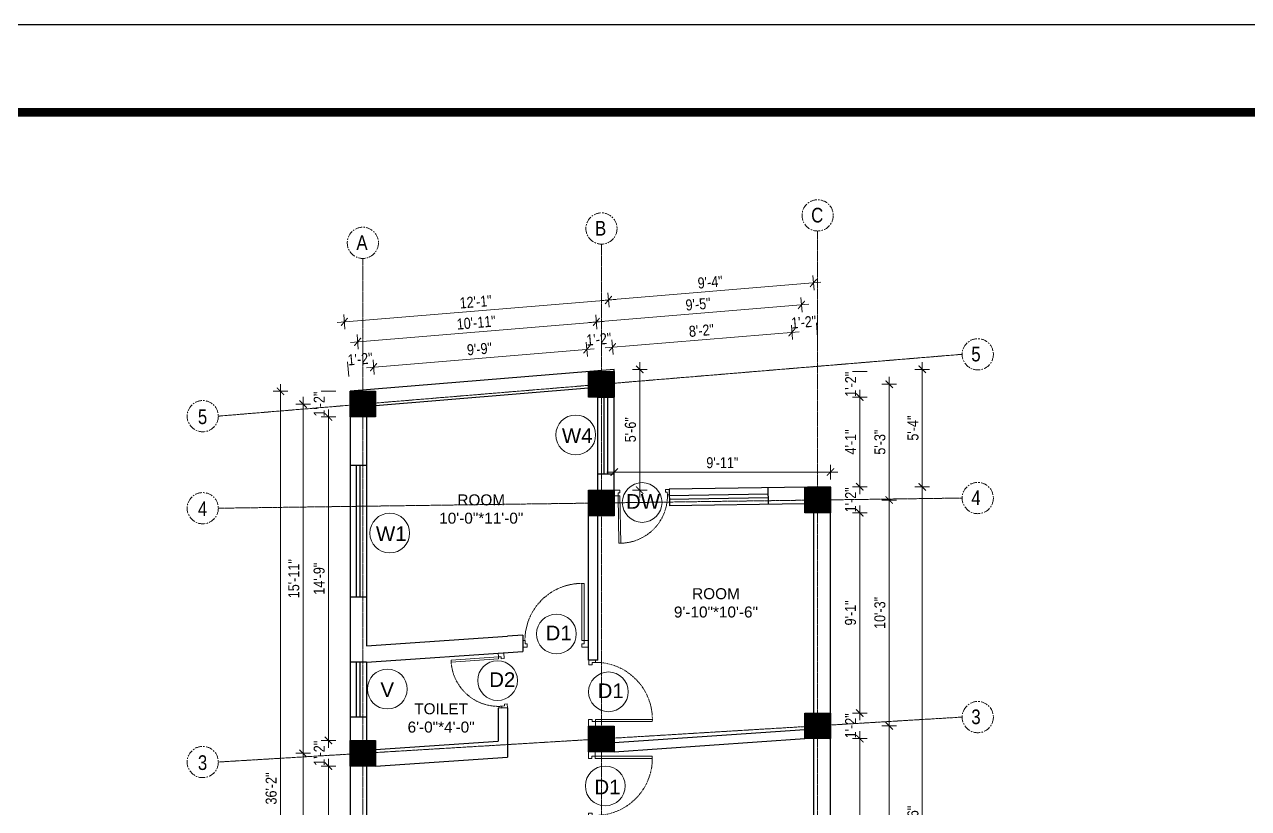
# Model space of a CAD drawing. Header units: inches. Extents: x -5058079 to -5054904, y -3262045 to -3259800.
# Drawn here: x -5057251 to -5056582, y -3260228 to -3259800 of the extents above; entities that cross this region are included whole.
import ezdxf

# ---------------------------------------------------------------- set-up
doc = ezdxf.new("R2010")
doc.units = ezdxf.units.IN
doc.header["$LTSCALE"] = 2
doc.header["$MEASUREMENT"] = 0
doc.header["$PDMODE"] = 34
doc.linetypes.add('CENTER', pattern=[2, 1.25, -0.25, 0.25, -0.25])
doc.linetypes.add('HIDDEN', pattern=[0.375, 0.25, -0.125])
doc.layers.get('0').update_dxf_attribs({"linetype": 'CONTINUOUS'})
doc.layers.get('DEFPOINTS').update_dxf_attribs({"color": 141, "linetype": 'CONTINUOUS'})
doc.layers.add('A-Hatch', color=7, linetype='CONTINUOUS')
for name, color, linetype, lineweight in [('Annotate-Lite.w', 177, 'CONTINUOUS', 9), ('Annotations-Bold.w', 177, 'CONTINUOUS', 13), ('DIM 1-100', 4, 'CONTINUOUS', 13), ('Door-Window.w', 4, 'CONTINUOUS', 15), ('TEXT', 181, 'CONTINUOUS', 25)]:
    doc.layers.add(name, color=color, linetype=linetype, lineweight=lineweight)
doc.styles.add('ARAIL', font='ARIALN.TTF')
doc.styles.add('arial.', font='arial.ttf')
doc.styles.add('gaurav', font='arial.ttf')
doc.styles.get("Standard").update_dxf_attribs({"font": 'ARIALN.TTF'})
doc.dimstyles.new('1 by 96', dxfattribs={"dimtxt": 6, "dimasz": 4, "dimexe": 4, "dimexo": 4, "dimgap": 2, "dimtad": 1, "dimdec": 0, "dimzin": 0, "dimdsep": 46, "dimlunit": 4, "dimtxsty": 'Standard', "dimblk": 'ARCHTICK', "dimcen": 0, "dimdle": 4, "dimadec": 0, "dimazin": 0, "dimtfac": 1, "dimtdec": 0, "dimtix": 1, "dimtofl": 0, "dimtmove": 1, "dimatfit": 3, "dimldrblk": 'ARCHTICK', "dimfxl": 4, "dimfxlon": 1, "dimtolj": 1, "dimtzin": 0, "dimlwd": -1, "dimlwe": -1, "dimarcsym": 0})

# ---------------------------------------------------------------- blocks, each defined once
blk = doc.blocks.new('3-0')
at = {"ltscale": 3}
for p, q in [((11063.05, 10097.68), (11065.97, 10099.9)), ((11065.25, 10097.81), (11066.71, 10098.92)), ((11065.97, 10099.9), (11066.71, 10098.92)), ((11063.05, 10097.68), (11064.53, 10095.73)), ((11065.99, 10096.84), (11064.53, 10095.73)), ((11065.99, 10096.84), (11065.25, 10097.81)), ((11085.5, 10074.13), (11110.32, 10092.96)), ((11111.05, 10091.97), (11110.32, 10092.96)), ((11086.24, 10073.15), (11111.05, 10091.97)), ((11084.04, 10073.02), (11082.57, 10071.91)), ((11084.04, 10073.02), (11084.78, 10072.04)), ((11084.78, 10072.04), (11086.24, 10073.15)), ((11086.24, 10073.15), (11085.5, 10074.13)), ((11087.72, 10071.2), (11086.24, 10073.15)), ((11082.57, 10071.91), (11084.79, 10068.98)), ((11084.79, 10068.98), (11087.72, 10071.2))]:
    blk.add_line(p, q, dxfattribs=at)
at = {"layer": 'Door-Window.w', "color": 9, "linetype": 'HIDDEN', "lineweight": 18}
blk.add_arc((11085.5, 10074.13), 31.16, 37.1906, 127.14649, dxfattribs=at)
blk = doc.blocks.new('_ArchTick')
at = {"color": 0, "linetype": 'ByBlock', "const_width": 0.15}
blk.add_lwpolyline([(-0.5, -0.5), (0.5, 0.5)], dxfattribs=at)
blk = doc.blocks.new('*D2299')
at = {"layer": 'DEFPOINTS', "color": 0, "ltscale": 0.5, "transparency": 16777216}
for p in [(-5057076.16, -3259962.34), (-5056928.58, -3259988.24), (-5057073.01, -3260000.25)]:
    blk.add_point(p, dxfattribs=at)
at = {"layer": 'DIM 1-100', "color": 0, "ltscale": 0.5, "transparency": 16777216}
for p, q in [((-5056927.75, -3259950), (-5057080.14, -3259962.67)), ((-5056931.4, -3259954.32), (-5056932.07, -3259946.35)), ((-5057075.83, -3259966.32), (-5057076.49, -3259958.35))]:
    blk.add_line(p, q, dxfattribs=at)
at = {"layer": 'DIM 1-100', "color": 0, "ltscale": 0.5, "transparency": 16777216, "xscale": 4, "yscale": 4, "zscale": 4}
for p, rotation in [((-5056931.73, -3259950.33), 4.751526985374808), ((-5057076.16, -3259962.34), 184.7515269853748)]:
    blk.add_blockref('_ArchTick', p, dxfattribs=dict(at, rotation=rotation))
at = {"layer": 'DIM 1-100', "color": 0, "ltscale": 0.5, "transparency": 16777216, "insert": (-5057004.36, -3259951.34), "char_height": 6, "attachment_point": 5, "rotation": 4.75153}
blk.add_mtext('\\A1;12\'-1"', dxfattribs=at)
blk = doc.blocks.new('*D2300')
at = {"layer": 'DEFPOINTS', "color": 0, "ltscale": 0.5, "transparency": 16777216}
for p in [(-5056929.59, -3259976.16), (-5056942.58, -3259989.41), (-5056928.58, -3259988.24)]:
    blk.add_point(p, dxfattribs=at)
at = {"layer": 'DIM 1-100', "color": 0, "ltscale": 0.5, "transparency": 16777216}
for p, q in [((-5056929.26, -3259980.15), (-5056929.92, -3259972.18)), ((-5056943.26, -3259981.31), (-5056943.92, -3259973.34))]:
    blk.add_line(p, q, dxfattribs=at)
at = {"layer": 'DIM 1-100', "color": 0, "ltscale": 0.5, "transparency": 16777216, "insert": (-5056937, -3259971.75), "char_height": 6, "attachment_point": 5, "rotation": 4.75153}
blk.add_mtext('\\A1;1\'-2"', dxfattribs=at)
blk = doc.blocks.new('*D2301')
at = {"layer": 'DEFPOINTS', "color": 0, "ltscale": 0.5, "transparency": 16777216}
for p in [(-5057060.11, -3259987.01), (-5056942.58, -3259989.41), (-5057059.01, -3260000.25)]:
    blk.add_point(p, dxfattribs=at)
at = {"layer": 'DIM 1-100', "color": 0, "ltscale": 0.5, "transparency": 16777216}
for p, q in [((-5056939.6, -3259976.99), (-5057064.09, -3259987.34)), ((-5056943.26, -3259981.31), (-5056943.92, -3259973.34)), ((-5057059.78, -3259991), (-5057060.44, -3259983.02))]:
    blk.add_line(p, q, dxfattribs=at)
at = {"layer": 'DIM 1-100', "color": 0, "ltscale": 0.5, "transparency": 16777216, "xscale": 4, "yscale": 4, "zscale": 4}
for p, rotation in [((-5056943.59, -3259977.33), 4.751526985444592), ((-5057060.11, -3259987.01), 184.7515269854446)]:
    blk.add_blockref('_ArchTick', p, dxfattribs=dict(at, rotation=rotation))
at = {"layer": 'DIM 1-100', "color": 0, "ltscale": 0.5, "transparency": 16777216, "insert": (-5057002.27, -3259977.12), "char_height": 6, "attachment_point": 5, "rotation": 4.75153}
blk.add_mtext('\\A1;9\'-9"', dxfattribs=at)
blk = doc.blocks.new('*D2302')
at = {"layer": 'DEFPOINTS', "color": 0, "ltscale": 0.5, "transparency": 16777216}
for p in [(-5057074.01, -3259988.17), (-5057073.01, -3260000.25), (-5057059.01, -3260000.25)]:
    blk.add_point(p, dxfattribs=at)
at = {"layer": 'DIM 1-100', "color": 0, "ltscale": 0.5, "transparency": 16777216}
for p, q in [((-5057073.68, -3259992.15), (-5057074.34, -3259984.18)), ((-5057059.78, -3259991), (-5057060.44, -3259983.02))]:
    blk.add_line(p, q, dxfattribs=at)
at = {"layer": 'DIM 1-100', "color": 0, "ltscale": 0.5, "transparency": 16777216, "insert": (-5057067.47, -3259982.59), "char_height": 6, "attachment_point": 5, "rotation": 4.75153}
blk.add_mtext('\\A1;1\'-2"', dxfattribs=at)
blk = doc.blocks.new('*D2303')
at = {"layer": 'DEFPOINTS', "color": 0, "ltscale": 0.5, "transparency": 16777216}
for p in [(-5056938.41, -3259962.36), (-5056935.58, -3259996.41), (-5057066.01, -3260007.25)]:
    blk.add_point(p, dxfattribs=at)
at = {"layer": 'DIM 1-100', "color": 0, "ltscale": 0.5, "transparency": 16777216}
for p, q in [((-5056938.08, -3259966.35), (-5056938.74, -3259958.37)), ((-5057072.82, -3259973.53), (-5056934.43, -3259962.03)), ((-5057068.51, -3259977.19), (-5057069.17, -3259969.21))]:
    blk.add_line(p, q, dxfattribs=at)
at = {"layer": 'DIM 1-100', "color": 0, "ltscale": 0.5, "transparency": 16777216, "xscale": 4, "yscale": 4, "zscale": 4}
for p, rotation in [((-5056938.41, -3259962.36), 4.751526985461142), ((-5057068.84, -3259973.2), 184.7515269854611)]:
    blk.add_blockref('_ArchTick', p, dxfattribs=dict(at, rotation=rotation))
at = {"layer": 'DIM 1-100', "color": 0, "ltscale": 0.5, "transparency": 16777216, "insert": (-5057004.04, -3259962.73), "char_height": 6, "attachment_point": 5, "rotation": 4.75153}
blk.add_mtext('\\A1;10\'-11"', dxfattribs=at)
blk = doc.blocks.new('*D2304')
at = {"layer": 'DEFPOINTS', "color": 0, "ltscale": 0.5, "transparency": 16777216}
for p in [(-5057073.01, -3260000.25), (-5057084.84, -3260014.25), (-5057073.01, -3260014.25)]:
    blk.add_point(p, dxfattribs=at)
at = {"layer": 'DIM 1-100', "color": 0, "ltscale": 0.5, "transparency": 16777216}
for p, q in [((-5057080.84, -3260000.25), (-5057088.84, -3260000.25)), ((-5057080.84, -3260014.25), (-5057088.84, -3260014.25))]:
    blk.add_line(p, q, dxfattribs=at)
at = {"layer": 'DIM 1-100', "color": 0, "ltscale": 0.5, "transparency": 16777216, "insert": (-5057089.85, -3260007.25), "char_height": 6, "attachment_point": 5, "rotation": 90}
blk.add_mtext('\\A1;1\'-2"', dxfattribs=at)
blk = doc.blocks.new('*D2305')
at = {"layer": 'DEFPOINTS', "color": 0, "ltscale": 0.5, "transparency": 16777216}
for p in [(-5057073.01, -3260014.25), (-5057084.84, -3260191.04), (-5057073.01, -3260191.04)]:
    blk.add_point(p, dxfattribs=at)
at = {"layer": 'DIM 1-100', "color": 0, "ltscale": 0.5, "transparency": 16777216}
for p, q in [((-5057084.84, -3260010.25), (-5057084.84, -3260195.04)), ((-5057080.84, -3260014.25), (-5057088.84, -3260014.25)), ((-5057080.84, -3260191.04), (-5057088.84, -3260191.04))]:
    blk.add_line(p, q, dxfattribs=at)
at = {"layer": 'DIM 1-100', "color": 0, "ltscale": 0.5, "transparency": 16777216, "xscale": 4, "yscale": 4, "zscale": 4}
for p, rotation in [((-5057084.84, -3260014.25), 90), ((-5057084.84, -3260191.04), 270)]:
    blk.add_blockref('_ArchTick', p, dxfattribs=dict(at, rotation=rotation))
at = {"layer": 'DIM 1-100', "color": 0, "ltscale": 0.5, "transparency": 16777216, "insert": (-5057089.9, -3260102.64), "char_height": 6, "attachment_point": 5, "rotation": 90}
blk.add_mtext('\\A1;14\'-9"', dxfattribs=at)
blk = doc.blocks.new('*D2306')
at = {"layer": 'DEFPOINTS', "color": 0, "ltscale": 0.5, "transparency": 16777216}
for p in [(-5057073.01, -3260191.04), (-5057084.84, -3260205.04), (-5057073.01, -3260205.04)]:
    blk.add_point(p, dxfattribs=at)
at = {"layer": 'DIM 1-100', "color": 0, "ltscale": 0.5, "transparency": 16777216}
for p, q in [((-5057080.84, -3260191.04), (-5057088.84, -3260191.04)), ((-5057080.84, -3260205.04), (-5057088.84, -3260205.04))]:
    blk.add_line(p, q, dxfattribs=at)
at = {"layer": 'DIM 1-100', "color": 0, "ltscale": 0.5, "transparency": 16777216, "insert": (-5057089.85, -3260198.04), "char_height": 6, "attachment_point": 5, "rotation": 90}
blk.add_mtext('\\A1;1\'-2"', dxfattribs=at)
blk = doc.blocks.new('*D2307')
at = {"layer": 'DEFPOINTS', "color": 0, "ltscale": 0.5, "transparency": 16777216}
for p in [(-5057073.01, -3260205.04), (-5057084.84, -3260326.29), (-5057073.01, -3260326.29)]:
    blk.add_point(p, dxfattribs=at)
at = {"layer": 'DIM 1-100', "color": 0, "ltscale": 0.5, "transparency": 16777216}
for p, q in [((-5057080.84, -3260205.04), (-5057088.84, -3260205.04)), ((-5057084.84, -3260201.04), (-5057084.84, -3260330.29)), ((-5057080.84, -3260326.29), (-5057088.84, -3260326.29))]:
    blk.add_line(p, q, dxfattribs=at)
at = {"layer": 'DIM 1-100', "color": 0, "ltscale": 0.5, "transparency": 16777216, "xscale": 4, "yscale": 4, "zscale": 4}
for p, rotation in [((-5057084.84, -3260205.04), 90), ((-5057084.84, -3260326.29), 270)]:
    blk.add_blockref('_ArchTick', p, dxfattribs=dict(at, rotation=rotation))
at = {"layer": 'DIM 1-100', "color": 0, "ltscale": 0.5, "transparency": 16777216, "insert": (-5057089.9, -3260265.66), "char_height": 6, "attachment_point": 5, "rotation": 90}
blk.add_mtext('\\A1;10\'-1"', dxfattribs=at)
blk = doc.blocks.new('*D2292')
at = {"layer": 'DEFPOINTS', "color": 0, "ltscale": 0.5, "transparency": 16777216}
for p in [(-5057098.71, -3260198.04), (-5057066.01, -3260198.04), (-5057066.01, -3260333.29)]:
    blk.add_point(p, dxfattribs=at)
at = {"layer": 'DIM 1-100', "color": 0, "ltscale": 0.5, "transparency": 16777216}
for p, q in [((-5057094.71, -3260198.04), (-5057102.71, -3260198.04)), ((-5057098.71, -3260337.29), (-5057098.71, -3260194.04)), ((-5057094.71, -3260333.29), (-5057102.71, -3260333.29))]:
    blk.add_line(p, q, dxfattribs=at)
at = {"layer": 'DIM 1-100', "color": 0, "ltscale": 0.5, "transparency": 16777216, "xscale": 4, "yscale": 4, "zscale": 4}
for p, rotation in [((-5057098.71, -3260198.04), 90), ((-5057098.71, -3260333.29), 270)]:
    blk.add_blockref('_ArchTick', p, dxfattribs=dict(at, rotation=rotation))
at = {"layer": 'DIM 1-100', "color": 0, "ltscale": 0.5, "transparency": 16777216, "insert": (-5057103.77, -3260265.66), "char_height": 6, "attachment_point": 5, "rotation": 90}
blk.add_mtext('\\A1;11\'-3"', dxfattribs=at)
blk = doc.blocks.new('*D2293')
at = {"layer": 'DEFPOINTS', "color": 0, "ltscale": 0.5, "transparency": 16777216}
for p in [(-5057098.71, -3260007.25), (-5057066.01, -3260007.25), (-5057066.01, -3260198.04)]:
    blk.add_point(p, dxfattribs=at)
at = {"layer": 'DIM 1-100', "color": 0, "ltscale": 0.5, "transparency": 16777216}
for p, q in [((-5057098.71, -3260202.04), (-5057098.71, -3260003.25)), ((-5057094.71, -3260007.25), (-5057102.71, -3260007.25)), ((-5057094.71, -3260198.04), (-5057102.71, -3260198.04))]:
    blk.add_line(p, q, dxfattribs=at)
at = {"layer": 'DIM 1-100', "color": 0, "ltscale": 0.5, "transparency": 16777216, "xscale": 4, "yscale": 4, "zscale": 4}
for p, rotation in [((-5057098.71, -3260007.25), 90), ((-5057098.71, -3260198.04), 270)]:
    blk.add_blockref('_ArchTick', p, dxfattribs=dict(at, rotation=rotation))
at = {"layer": 'DIM 1-100', "color": 0, "ltscale": 0.5, "transparency": 16777216, "insert": (-5057103.77, -3260102.64), "char_height": 6, "attachment_point": 5, "rotation": 90}
blk.add_mtext('\\A1;15\'-11"', dxfattribs=at)
blk = doc.blocks.new('*D2294')
at = {"layer": 'DEFPOINTS', "color": 0, "ltscale": 0.5, "transparency": 16777216}
for p in [(-5057073.01, -3260000.25), (-5057111.05, -3260434.3), (-5057073.01, -3260434.3)]:
    blk.add_point(p, dxfattribs=at)
at = {"layer": 'DIM 1-100', "color": 0, "ltscale": 0.5, "transparency": 16777216}
for p, q in [((-5057111.05, -3259996.25), (-5057111.05, -3260438.3)), ((-5057107.05, -3260000.25), (-5057115.05, -3260000.25)), ((-5057107.05, -3260434.3), (-5057115.05, -3260434.3))]:
    blk.add_line(p, q, dxfattribs=at)
at = {"layer": 'DIM 1-100', "color": 0, "ltscale": 0.5, "transparency": 16777216, "xscale": 4, "yscale": 4, "zscale": 4}
for p, rotation in [((-5057111.05, -3260000.25), 90), ((-5057111.05, -3260434.3), 270)]:
    blk.add_blockref('_ArchTick', p, dxfattribs=dict(at, rotation=rotation))
at = {"layer": 'DIM 1-100', "color": 0, "ltscale": 0.5, "transparency": 16777216, "insert": (-5057116.11, -3260217.27), "char_height": 6, "attachment_point": 5, "rotation": 90}
blk.add_mtext('\\A1;36\'-2"', dxfattribs=at)
blk = doc.blocks.new('*D2289')
at = {"layer": 'DEFPOINTS', "color": 0, "ltscale": 0.5, "transparency": 16777216}
for p in [(-5056810.44, -3260190.02), (-5056794.38, -3260190.02), (-5056810.42, -3260311.27)]:
    blk.add_point(p, dxfattribs=at)
at = {"layer": 'DIM 1-100', "color": 0, "ltscale": 0.5, "transparency": 16777216}
for p, q in [((-5056794.38, -3260315.27), (-5056794.38, -3260186.02)), ((-5056798.38, -3260190.02), (-5056790.38, -3260190.02)), ((-5056798.38, -3260311.27), (-5056790.38, -3260311.27))]:
    blk.add_line(p, q, dxfattribs=at)
at = {"layer": 'DIM 1-100', "color": 0, "ltscale": 0.5, "transparency": 16777216, "xscale": 4, "yscale": 4, "zscale": 4}
for p, rotation in [((-5056794.38, -3260190.02), 90), ((-5056794.38, -3260311.27), 270)]:
    blk.add_blockref('_ArchTick', p, dxfattribs=dict(at, rotation=rotation))
at = {"layer": 'DIM 1-100', "color": 0, "ltscale": 0.5, "transparency": 16777216, "insert": (-5056799.44, -3260250.65), "char_height": 6, "attachment_point": 5, "rotation": 90}
blk.add_mtext('\\A1;10\'-1"', dxfattribs=at)
blk = doc.blocks.new('*D2222')
at = {"layer": 'DEFPOINTS', "color": 0, "ltscale": 0.5, "transparency": 16777216}
for p in [(-5056810.42, -3260176.02), (-5056794.38, -3260176.02), (-5056810.44, -3260190.02)]:
    blk.add_point(p, dxfattribs=at)
at = {"layer": 'DIM 1-100', "color": 0, "ltscale": 0.5, "transparency": 16777216}
for p, q in [((-5056798.38, -3260176.02), (-5056790.38, -3260176.02)), ((-5056798.38, -3260190.02), (-5056790.38, -3260190.02))]:
    blk.add_line(p, q, dxfattribs=at)
at = {"layer": 'DIM 1-100', "color": 0, "ltscale": 0.5, "transparency": 16777216, "insert": (-5056799.39, -3260183.02), "char_height": 6, "attachment_point": 5, "rotation": 90}
blk.add_mtext('\\A1;1\'-2"', dxfattribs=at)
blk = doc.blocks.new('*D2223')
at = {"layer": 'DEFPOINTS', "color": 0, "ltscale": 0.5, "transparency": 16777216}
for p in [(-5056810.42, -3260066.65), (-5056794.38, -3260066.65), (-5056810.42, -3260176.02)]:
    blk.add_point(p, dxfattribs=at)
at = {"layer": 'DIM 1-100', "color": 0, "ltscale": 0.5, "transparency": 16777216}
for p, q in [((-5056798.38, -3260066.65), (-5056790.38, -3260066.65)), ((-5056794.38, -3260180.02), (-5056794.38, -3260062.65)), ((-5056798.38, -3260176.02), (-5056790.38, -3260176.02))]:
    blk.add_line(p, q, dxfattribs=at)
at = {"layer": 'DIM 1-100', "color": 0, "ltscale": 0.5, "transparency": 16777216, "xscale": 4, "yscale": 4, "zscale": 4}
for p, rotation in [((-5056794.38, -3260066.65), 90), ((-5056794.38, -3260176.02), 270)]:
    blk.add_blockref('_ArchTick', p, dxfattribs=dict(at, rotation=rotation))
at = {"layer": 'DIM 1-100', "color": 0, "ltscale": 0.5, "transparency": 16777216, "insert": (-5056799.44, -3260121.34), "char_height": 6, "attachment_point": 5, "rotation": 90}
blk.add_mtext('\\A1;9\'-1"', dxfattribs=at)
blk = doc.blocks.new('*D2224')
at = {"layer": 'DEFPOINTS', "color": 0, "ltscale": 0.5, "transparency": 16777216}
for p in [(-5056810.64, -3260052.44), (-5056794.38, -3260052.44), (-5056810.42, -3260066.65)]:
    blk.add_point(p, dxfattribs=at)
at = {"layer": 'DIM 1-100', "color": 0, "ltscale": 0.5, "transparency": 16777216}
for p, q in [((-5056798.38, -3260052.44), (-5056790.38, -3260052.44)), ((-5056798.38, -3260066.65), (-5056790.38, -3260066.65))]:
    blk.add_line(p, q, dxfattribs=at)
at = {"layer": 'DIM 1-100', "color": 0, "ltscale": 0.5, "transparency": 16777216, "insert": (-5056799.39, -3260059.55), "char_height": 6, "attachment_point": 5, "rotation": 90}
blk.add_mtext('\\A1;1\'-2"', dxfattribs=at)
blk = doc.blocks.new('*D2225')
at = {"layer": 'DEFPOINTS', "color": 0, "ltscale": 0.5, "transparency": 16777216}
for p in [(-5056928.58, -3260003.41), (-5056794.38, -3260003.41), (-5056810.64, -3260052.44)]:
    blk.add_point(p, dxfattribs=at)
at = {"layer": 'DIM 1-100', "color": 0, "ltscale": 0.5, "transparency": 16777216}
for p, q in [((-5056794.38, -3260056.44), (-5056794.38, -3259999.41)), ((-5056798.38, -3260003.41), (-5056790.38, -3260003.41)), ((-5056798.38, -3260052.44), (-5056790.38, -3260052.44))]:
    blk.add_line(p, q, dxfattribs=at)
at = {"layer": 'DIM 1-100', "color": 0, "ltscale": 0.5, "transparency": 16777216, "xscale": 4, "yscale": 4, "zscale": 4}
for p, rotation in [((-5056794.38, -3260003.41), 90), ((-5056794.38, -3260052.44), 270)]:
    blk.add_blockref('_ArchTick', p, dxfattribs=dict(at, rotation=rotation))
at = {"layer": 'DIM 1-100', "color": 0, "ltscale": 0.5, "transparency": 16777216, "insert": (-5056799.39, -3260027.92), "char_height": 6, "attachment_point": 5, "rotation": 90}
blk.add_mtext('\\A1;4\'-1"', dxfattribs=at)
blk = doc.blocks.new('*D2226')
at = {"layer": 'DEFPOINTS', "color": 0, "ltscale": 0.5, "transparency": 16777216}
for p in [(-5056928.58, -3259989.41), (-5056794.38, -3259989.41), (-5056928.58, -3260003.41)]:
    blk.add_point(p, dxfattribs=at)
at = {"layer": 'DIM 1-100', "color": 0, "ltscale": 0.5, "transparency": 16777216}
for p, q in [((-5056798.38, -3259989.41), (-5056790.38, -3259989.41)), ((-5056798.38, -3260003.41), (-5056790.38, -3260003.41))]:
    blk.add_line(p, q, dxfattribs=at)
at = {"layer": 'DIM 1-100', "color": 0, "ltscale": 0.5, "transparency": 16777216, "insert": (-5056799.39, -3259996.41), "char_height": 6, "attachment_point": 5, "rotation": 90}
blk.add_mtext('\\A1;1\'-2"', dxfattribs=at)
blk = doc.blocks.new('*D2228')
at = {"layer": 'DEFPOINTS', "color": 0, "ltscale": 0.5, "transparency": 16777216}
for p in [(-5056817.44, -3260183.02), (-5056778.29, -3260183.02), (-5056817.42, -3260318.27)]:
    blk.add_point(p, dxfattribs=at)
at = {"layer": 'DIM 1-100', "color": 0, "ltscale": 0.5, "transparency": 16777216}
for p, q in [((-5056778.29, -3260322.27), (-5056778.29, -3260179.02)), ((-5056782.29, -3260183.02), (-5056774.29, -3260183.02)), ((-5056782.29, -3260318.27), (-5056774.29, -3260318.27))]:
    blk.add_line(p, q, dxfattribs=at)
at = {"layer": 'DIM 1-100', "color": 0, "ltscale": 0.5, "transparency": 16777216, "xscale": 4, "yscale": 4, "zscale": 4}
for p, rotation in [((-5056778.29, -3260183.02), 90), ((-5056778.29, -3260318.27), 270)]:
    blk.add_blockref('_ArchTick', p, dxfattribs=dict(at, rotation=rotation))
at = {"layer": 'DIM 1-100', "color": 0, "ltscale": 0.5, "transparency": 16777216, "insert": (-5056783.36, -3260250.65), "char_height": 6, "attachment_point": 5, "rotation": 90}
blk.add_mtext('\\A1;11\'-3"', dxfattribs=at)
blk = doc.blocks.new('*D2229')
at = {"layer": 'DEFPOINTS', "color": 0, "ltscale": 0.5, "transparency": 16777216}
for p in [(-5056817.42, -3260059.65), (-5056778.29, -3260059.65), (-5056817.44, -3260183.02)]:
    blk.add_point(p, dxfattribs=at)
at = {"layer": 'DIM 1-100', "color": 0, "ltscale": 0.5, "transparency": 16777216}
for p, q in [((-5056782.29, -3260059.65), (-5056774.29, -3260059.65)), ((-5056778.29, -3260187.02), (-5056778.29, -3260055.65)), ((-5056782.29, -3260183.02), (-5056774.29, -3260183.02))]:
    blk.add_line(p, q, dxfattribs=at)
at = {"layer": 'DIM 1-100', "color": 0, "ltscale": 0.5, "transparency": 16777216, "xscale": 4, "yscale": 4, "zscale": 4}
for p, rotation in [((-5056778.29, -3260059.65), 90), ((-5056778.29, -3260183.02), 270)]:
    blk.add_blockref('_ArchTick', p, dxfattribs=dict(at, rotation=rotation))
at = {"layer": 'DIM 1-100', "color": 0, "ltscale": 0.5, "transparency": 16777216, "insert": (-5056783.36, -3260121.34), "char_height": 6, "attachment_point": 5, "rotation": 90}
blk.add_mtext('\\A1;10\'-3"', dxfattribs=at)
blk = doc.blocks.new('*D2230')
at = {"layer": 'DEFPOINTS', "color": 0, "ltscale": 0.5, "transparency": 16777216}
for p in [(-5056935.58, -3259996.41), (-5056778.29, -3259996.41), (-5056817.42, -3260059.65)]:
    blk.add_point(p, dxfattribs=at)
at = {"layer": 'DIM 1-100', "color": 0, "ltscale": 0.5, "transparency": 16777216}
for p, q in [((-5056778.29, -3260063.65), (-5056778.29, -3259992.41)), ((-5056782.29, -3259996.41), (-5056774.29, -3259996.41)), ((-5056782.29, -3260059.65), (-5056774.29, -3260059.65))]:
    blk.add_line(p, q, dxfattribs=at)
at = {"layer": 'DIM 1-100', "color": 0, "ltscale": 0.5, "transparency": 16777216, "xscale": 4, "yscale": 4, "zscale": 4}
for p, rotation in [((-5056778.29, -3259996.41), 90), ((-5056778.29, -3260059.65), 270)]:
    blk.add_blockref('_ArchTick', p, dxfattribs=dict(at, rotation=rotation))
at = {"layer": 'DIM 1-100', "color": 0, "ltscale": 0.5, "transparency": 16777216, "insert": (-5056783.36, -3260028.03), "char_height": 6, "attachment_point": 5, "rotation": 90}
blk.add_mtext('\\A1;5\'-3"', dxfattribs=at)
blk = doc.blocks.new('*D2231')
at = {"layer": 'DEFPOINTS', "color": 0, "ltscale": 0.5, "transparency": 16777216}
for p in [(-5056810.42, -3260052.44), (-5056760.22, -3260052.44), (-5056810.42, -3260418.44)]:
    blk.add_point(p, dxfattribs=at)
at = {"layer": 'DIM 1-100', "color": 0, "ltscale": 0.5, "transparency": 16777216}
for p, q in [((-5056764.22, -3260052.44), (-5056756.22, -3260052.44)), ((-5056760.22, -3260422.44), (-5056760.22, -3260048.44)), ((-5056764.22, -3260418.44), (-5056756.22, -3260418.44))]:
    blk.add_line(p, q, dxfattribs=at)
at = {"layer": 'DIM 1-100', "color": 0, "ltscale": 0.5, "transparency": 16777216, "xscale": 4, "yscale": 4, "zscale": 4}
for p, rotation in [((-5056760.22, -3260052.44), 90), ((-5056760.22, -3260418.44), 270)]:
    blk.add_blockref('_ArchTick', p, dxfattribs=dict(at, rotation=rotation))
at = {"layer": 'DIM 1-100', "color": 0, "ltscale": 0.5, "transparency": 16777216, "insert": (-5056765.29, -3260235.44), "char_height": 6, "attachment_point": 5, "rotation": 90}
blk.add_mtext('\\A1;30\'-6"', dxfattribs=at)
blk = doc.blocks.new('*D2232')
at = {"layer": 'DEFPOINTS', "color": 0, "ltscale": 0.5, "transparency": 16777216}
for p in [(-5056928.58, -3259988.24), (-5056760.22, -3259988.24), (-5056810.42, -3260052.44)]:
    blk.add_point(p, dxfattribs=at)
at = {"layer": 'DIM 1-100', "color": 0, "ltscale": 0.5, "transparency": 16777216}
for p, q in [((-5056760.22, -3260056.44), (-5056760.22, -3259984.24)), ((-5056764.22, -3259988.24), (-5056756.22, -3259988.24)), ((-5056764.22, -3260052.44), (-5056756.22, -3260052.44))]:
    blk.add_line(p, q, dxfattribs=at)
at = {"layer": 'DIM 1-100', "color": 0, "ltscale": 0.5, "transparency": 16777216, "xscale": 4, "yscale": 4, "zscale": 4}
for p, rotation in [((-5056760.22, -3259988.24), 90), ((-5056760.22, -3260052.44), 270)]:
    blk.add_blockref('_ArchTick', p, dxfattribs=dict(at, rotation=rotation))
at = {"layer": 'DIM 1-100', "color": 0, "ltscale": 0.5, "transparency": 16777216, "insert": (-5056765.27, -3260020.34), "char_height": 6, "attachment_point": 5, "rotation": 90}
blk.add_mtext('\\A1;5\'-4"', dxfattribs=at)
blk = doc.blocks.new('*D2233')
at = {"layer": 'DEFPOINTS', "color": 0, "ltscale": 0.5, "transparency": 16777216}
for p in [(-5056928.58, -3259988.24), (-5056914.67, -3259988.24), (-5056928.58, -3260054.26)]:
    blk.add_point(p, dxfattribs=at)
at = {"layer": 'DIM 1-100', "color": 0, "ltscale": 0.5, "transparency": 16777216}
for p, q in [((-5056914.67, -3260058.26), (-5056914.67, -3259984.24)), ((-5056918.67, -3259988.24), (-5056910.67, -3259988.24)), ((-5056918.67, -3260054.26), (-5056910.67, -3260054.26))]:
    blk.add_line(p, q, dxfattribs=at)
at = {"layer": 'DIM 1-100', "color": 0, "ltscale": 0.5, "transparency": 16777216, "xscale": 4, "yscale": 4, "zscale": 4}
for p, rotation in [((-5056914.67, -3259988.24), 90), ((-5056914.67, -3260054.26), 270)]:
    blk.add_blockref('_ArchTick', p, dxfattribs=dict(at, rotation=rotation))
at = {"layer": 'DIM 1-100', "color": 0, "ltscale": 0.5, "transparency": 16777216, "insert": (-5056919.74, -3260021.25), "char_height": 6, "attachment_point": 5, "rotation": 90}
blk.add_mtext('\\A1;5\'-6"', dxfattribs=at)
blk = doc.blocks.new('*D2234')
at = {"layer": 'DEFPOINTS', "color": 0, "ltscale": 0.5, "transparency": 16777216}
for p in [(-5056928.58, -3260044.34), (-5056810.42, -3260052.44), (-5056928.58, -3260054.26)]:
    blk.add_point(p, dxfattribs=at)
at = {"layer": 'DIM 1-100', "color": 0, "ltscale": 0.5, "transparency": 16777216}
for p, q in [((-5056806.42, -3260044.34), (-5056932.58, -3260044.34)), ((-5056928.58, -3260048.34), (-5056928.58, -3260040.34)), ((-5056810.42, -3260048.34), (-5056810.42, -3260040.34))]:
    blk.add_line(p, q, dxfattribs=at)
at = {"layer": 'DIM 1-100', "color": 0, "ltscale": 0.5, "transparency": 16777216, "xscale": 4, "yscale": 4, "zscale": 4, "rotation": 180}
blk.add_blockref('_ArchTick', (-5056928.58, -3260044.34), dxfattribs=at)
at = {"layer": 'DIM 1-100', "color": 0, "ltscale": 0.5, "transparency": 16777216, "xscale": 4, "yscale": 4, "zscale": 4}
blk.add_blockref('_ArchTick', (-5056810.42, -3260044.34), dxfattribs=at)
at = {"layer": 'DIM 1-100', "color": 0, "ltscale": 0.5, "transparency": 16777216, "insert": (-5056869.5, -3260039.28), "char_height": 6, "attachment_point": 5}
blk.add_mtext('\\A1;9\'-11"', dxfattribs=at)
blk = doc.blocks.new('*D2235')
at = {"layer": 'DEFPOINTS', "color": 0, "ltscale": 0.5, "transparency": 16777216}
for p in [(-5056831.46, -3259968.01), (-5056928.58, -3259988.24), (-5056824.42, -3260052.65)]:
    blk.add_point(p, dxfattribs=at)
at = {"layer": 'DIM 1-100', "color": 0, "ltscale": 0.5, "transparency": 16777216}
for p, q in [((-5056831.13, -3259971.99), (-5056831.79, -3259964.02)), ((-5056933.57, -3259976.49), (-5056827.47, -3259967.67)), ((-5056929.26, -3259980.15), (-5056929.92, -3259972.18))]:
    blk.add_line(p, q, dxfattribs=at)
at = {"layer": 'DIM 1-100', "color": 0, "ltscale": 0.5, "transparency": 16777216, "xscale": 4, "yscale": 4, "zscale": 4}
for p, rotation in [((-5056831.46, -3259968.01), 4.751526985444628), ((-5056929.59, -3259976.16), 184.7515269854446)]:
    blk.add_blockref('_ArchTick', p, dxfattribs=dict(at, rotation=rotation))
at = {"layer": 'DIM 1-100', "color": 0, "ltscale": 0.5, "transparency": 16777216, "insert": (-5056880.94, -3259967.04), "char_height": 6, "attachment_point": 5, "rotation": 4.75153}
blk.add_mtext('\\A1;8\'-2"', dxfattribs=at)
blk = doc.blocks.new('*D2236')
at = {"layer": 'DEFPOINTS', "color": 0, "ltscale": 0.5, "transparency": 16777216}
for p in [(-5056817.75, -3259966.87), (-5056824.42, -3260052.65), (-5056810.64, -3260052.44)]:
    blk.add_point(p, dxfattribs=at)
at = {"layer": 'DIM 1-100', "color": 0, "ltscale": 0.5, "transparency": 16777216}
for p, q in [((-5056831.13, -3259971.99), (-5056831.79, -3259964.02)), ((-5056817.42, -3259970.85), (-5056818.09, -3259962.88))]:
    blk.add_line(p, q, dxfattribs=at)
at = {"layer": 'DIM 1-100', "color": 0, "ltscale": 0.5, "transparency": 16777216, "insert": (-5056825.02, -3259962.44), "char_height": 6, "attachment_point": 5, "rotation": 4.75153}
blk.add_mtext('\\A1;1\'-2"', dxfattribs=at)
blk = doc.blocks.new('*D2237')
at = {"layer": 'DEFPOINTS', "color": 0, "ltscale": 0.5, "transparency": 16777216}
for p in [(-5056826.28, -3259953.04), (-5056935.58, -3259996.41), (-5056817.42, -3260059.65)]:
    blk.add_point(p, dxfattribs=at)
at = {"layer": 'DIM 1-100', "color": 0, "ltscale": 0.5, "transparency": 16777216}
for p, q in [((-5056942.4, -3259962.69), (-5056822.3, -3259952.71)), ((-5056825.95, -3259957.02), (-5056826.61, -3259949.05)), ((-5056938.08, -3259966.35), (-5056938.74, -3259958.37))]:
    blk.add_line(p, q, dxfattribs=at)
at = {"layer": 'DIM 1-100', "color": 0, "ltscale": 0.5, "transparency": 16777216, "xscale": 4, "yscale": 4, "zscale": 4}
for p, rotation in [((-5056826.28, -3259953.04), 4.751526985444628), ((-5056938.41, -3259962.36), 184.7515269854446)]:
    blk.add_blockref('_ArchTick', p, dxfattribs=dict(at, rotation=rotation))
at = {"layer": 'DIM 1-100', "color": 0, "ltscale": 0.5, "transparency": 16777216, "insert": (-5056882.77, -3259952.65), "char_height": 6, "attachment_point": 5, "rotation": 4.75153}
blk.add_mtext('\\A1;9\'-5"', dxfattribs=at)
blk = doc.blocks.new('*D2238')
at = {"layer": 'DEFPOINTS', "color": 0, "ltscale": 0.5, "transparency": 16777216}
for p in [(-5056819.7, -3259941.02), (-5056928.58, -3259988.24), (-5056810.42, -3260052.65)]:
    blk.add_point(p, dxfattribs=at)
at = {"layer": 'DIM 1-100', "color": 0, "ltscale": 0.5, "transparency": 16777216}
for p, q in [((-5056819.37, -3259945.01), (-5056820.03, -3259937.03)), ((-5056935.72, -3259950.66), (-5056815.71, -3259940.69)), ((-5056931.4, -3259954.32), (-5056932.07, -3259946.35))]:
    blk.add_line(p, q, dxfattribs=at)
at = {"layer": 'DIM 1-100', "color": 0, "ltscale": 0.5, "transparency": 16777216, "xscale": 4, "yscale": 4, "zscale": 4}
for p, rotation in [((-5056819.7, -3259941.02), 4.75152698539276), ((-5056931.73, -3259950.33), 184.7515269853927)]:
    blk.add_blockref('_ArchTick', p, dxfattribs=dict(at, rotation=rotation))
at = {"layer": 'DIM 1-100', "color": 0, "ltscale": 0.5, "transparency": 16777216, "insert": (-5056876.14, -3259940.63), "char_height": 6, "attachment_point": 5, "rotation": 4.75153}
blk.add_mtext('\\A1;9\'-4"', dxfattribs=at)

msp = doc.modelspace()

# ---------------------------------------------------------------- hatches: boundary and pattern name
at = {"layer": 'A-Hatch', "ltscale": 0.5}
h = msp.add_hatch(dxfattribs=at)
h.set_pattern_fill('ANSI31', color=256)
h.set_pattern_definition([(45, (34361.13034, -1603.71043), (-0.0883883476483, 0.0883883476483), [])])
h.paths.add_polyline_path([(-5056928.58, -3259989.41), (-5056942.58, -3259989.41), (-5056942.58, -3260003.41), (-5056928.58, -3260003.41)])
h = msp.add_hatch(dxfattribs=at)
h.set_pattern_fill('ANSI31', color=256)
h.set_pattern_definition([(45, (34230.70621, -1614.55134), (-0.0883883476483, 0.0883883476483), [])])
h.paths.add_polyline_path([(-5057059.01, -3260000.25), (-5057073.01, -3260000.25), (-5057073.01, -3260014.25), (-5057059.01, -3260014.25)])
h = msp.add_hatch(dxfattribs=at)
h.set_pattern_fill('ANSI31', color=256)
h.set_pattern_definition([(45, (34479.29168, -1666.9552), (-0.0883883476483, 0.0883883476483), [])])
h.paths.add_polyline_path([(-5056810.42, -3260052.65), (-5056824.42, -3260052.65), (-5056824.42, -3260066.65), (-5056810.42, -3260066.65)])
h = msp.add_hatch(dxfattribs=at)
h.set_pattern_fill('ANSI31', color=256)
h.set_pattern_definition([(45, (34361.13034, -1668.56713), (-0.0883883476483, 0.0883883476483), [])])
h.paths.add_polyline_path([(-5056928.58, -3260054.26), (-5056942.58, -3260054.26), (-5056942.58, -3260068.26), (-5056928.58, -3260068.26)])
h = msp.add_hatch(dxfattribs=at)
h.set_pattern_fill('ANSI31', color=256)
h.set_pattern_definition([(45, (34479.27614, -1790.32623), (-0.0883883476483, 0.0883883476483), [])])
h.paths.add_polyline_path([(-5056810.44, -3260176.02), (-5056824.44, -3260176.02), (-5056824.44, -3260190.02), (-5056810.44, -3260190.02)])
h = msp.add_hatch(dxfattribs=at)
h.set_pattern_fill('ANSI31', color=256)
h.set_pattern_definition([(45, (34361.13034, -1797.46362), (-0.0883883476483, 0.0883883476483), [])])
h.paths.add_polyline_path([(-5056928.58, -3260183.16), (-5056942.58, -3260183.16), (-5056942.58, -3260197.16), (-5056928.58, -3260197.16)])
h = msp.add_hatch(dxfattribs=at)
h.set_pattern_fill('ANSI31', color=256)
h.set_pattern_definition([(45, (34230.70621, -1805.34277), (-0.0883883476483, 0.0883883476483), [])])
h.paths.add_polyline_path([(-5057059.01, -3260191.04), (-5057073.01, -3260191.04), (-5057073.01, -3260205.04), (-5057059.01, -3260205.04)])

# ---------------------------------------------------------------- linework, layer by layer
at = {"ltscale": 0.5}
for p, q in [((-5056928.58, -3259988.24), (-5057073.01, -3260000.25)), ((-5056928.58, -3260054.26), (-5056928.58, -3259988.24)), ((-5056942.58, -3259998.44), (-5057059.01, -3260008.12)), ((-5057073.01, -3260000.25), (-5057073.01, -3260434.3)), ((-5056937.58, -3260054.26), (-5056937.58, -3260003.41)), ((-5056937.58, -3260003.41), (-5056928.58, -3260003.41)), ((-5056934.08, -3260045.41), (-5056934.08, -3260003.41)), ((-5056932.08, -3260045.41), (-5056932.08, -3260003.41)), ((-5057064.01, -3260014.25), (-5057064.01, -3260139.23)), ((-5057064.01, -3260040.74), (-5057073.01, -3260040.74)), ((-5057069.51, -3260112.74), (-5057069.51, -3260040.74)), ((-5057067.51, -3260112.74), (-5057067.51, -3260040.74)), ((-5056937.58, -3260045.41), (-5056928.58, -3260045.41)), ((-5056810.42, -3260052.44), (-5056898.59, -3260053.8)), ((-5056844.59, -3260052.96), (-5056844.45, -3260061.96)), ((-5056819.42, -3260052.65), (-5056819.42, -3260052.44)), ((-5056810.42, -3260418.44), (-5056810.42, -3260052.44)), ((-5056898.59, -3260053.8), (-5056898.45, -3260062.8)), ((-5056844.54, -3260056.46), (-5056898.53, -3260057.3)), ((-5056844.51, -3260058.46), (-5056898.5, -3260059.3)), ((-5056824.42, -3260061.65), (-5056898.59, -3260062.8)), ((-5056819.42, -3260176.02), (-5056819.42, -3260066.65)), ((-5056810.28, -3260061.43), (-5056810.42, -3260061.44)), ((-5056942.58, -3260147.16), (-5056942.58, -3260068.26)), ((-5056937.58, -3260147.16), (-5056937.58, -3260068.26)), ((-5057064.01, -3260112.74), (-5057073.01, -3260112.74)), ((-5056978.58, -3260133.45), (-5056987.01, -3260134.02)), ((-5056978.58, -3260133.45), (-5056978.58, -3260142.47)), ((-5057064.01, -3260139.23), (-5056987.01, -3260134.02)), ((-5057064.01, -3260148.25), (-5056978.58, -3260142.47)), ((-5057064.01, -3260148.25), (-5057073.01, -3260148.25)), ((-5057069.51, -3260178.25), (-5057069.51, -3260148.25)), ((-5057067.51, -3260178.25), (-5057067.51, -3260148.25)), ((-5057064.01, -3260148.25), (-5057064.01, -3260191.04)), ((-5056937.58, -3260147.16), (-5056942.58, -3260147.16)), ((-5056987.01, -3260173.11), (-5056992.01, -3260173.44)), ((-5056992.01, -3260173.44), (-5056992.01, -3260191.48)), ((-5056987.01, -3260173.11), (-5056987.01, -3260200.17)), ((-5057064.01, -3260178.25), (-5057073.01, -3260178.25)), ((-5056928.58, -3260192.15), (-5056824.44, -3260185.01)), ((-5057059.01, -3260196.02), (-5056992.01, -3260191.48)), ((-5056928.58, -3260197.16), (-5056824.44, -3260190.02)), ((-5056819.42, -3260311.27), (-5056819.42, -3260190.02)), ((-5057059.01, -3260205.04), (-5056987.01, -3260200.17)), ((-5057064.01, -3260205.04), (-5057064.01, -3260326.29))]:
    msp.add_line(p, q, dxfattribs=at)
msp.add_lwpolyline([(-5058078.7, -3262044.85), (-5058078.7, -3259799.81), (-5054903.9, -3259799.81), (-5054903.9, -3262044.85)], close=True)
at = {"const_width": 4.8}
msp.add_lwpolyline([(-5054951.9, -3261996.85), (-5054951.9, -3259847.81), (-5057934.7, -3259847.81), (-5057934.7, -3261996.85)], close=True, dxfattribs=at)
at = {"ltscale": 0.5}
for points in [[(-5056942.58, -3259989.41), (-5056928.58, -3259989.41), (-5056928.58, -3260003.41), (-5056942.58, -3260003.41)], [(-5057073.01, -3260000.25), (-5057059.01, -3260000.25), (-5057059.01, -3260014.25), (-5057073.01, -3260014.25)], [(-5056824.42, -3260052.65), (-5056810.42, -3260052.65), (-5056810.42, -3260066.65), (-5056824.42, -3260066.65)], [(-5056942.58, -3260054.26), (-5056928.58, -3260054.26), (-5056928.58, -3260068.26), (-5056942.58, -3260068.26)], [(-5056824.44, -3260176.02), (-5056810.44, -3260176.02), (-5056810.44, -3260190.02), (-5056824.44, -3260190.02)], [(-5056942.58, -3260183.16), (-5056928.58, -3260183.16), (-5056928.58, -3260197.16), (-5056942.58, -3260197.16)], [(-5057073.01, -3260191.04), (-5057059.01, -3260191.04), (-5057059.01, -3260205.04), (-5057073.01, -3260205.04)]]:
    msp.add_lwpolyline(points, close=True, dxfattribs=at)
at = {"layer": 'Annotate-Lite.w', "ltscale": 0.005}
for centre in [(-5056949.66, -3260024.08), (-5056913.32, -3260060.99), (-5057051.31, -3260077.73), (-5056960.2, -3260132.84), (-5057052.63, -3260162.93), (-5056992.39, -3260158.28), (-5056931.76, -3260164.44), (-5056933.51, -3260215.88)]:
    msp.add_circle(centre, 10.86, dxfattribs=at)
at = {"layer": 'Annotations-Bold.w', "linetype": 'CENTER', "ltscale": 0.3}
for p, q in [((-5056817.42, -3260490.86), (-5056817.42, -3259912.65)), ((-5056935.58, -3260498.03), (-5056935.58, -3259919.82)), ((-5057066.01, -3260505.88), (-5057066.01, -3259927.67)), ((-5057145.01, -3260013.81), (-5056738.42, -3259980.02)), ((-5057145.01, -3260064.12), (-5056738.42, -3260058.57)), ((-5057145.01, -3260202.81), (-5056738.42, -3260178.25))]:
    msp.add_line(p, q, dxfattribs=at)
at = {"layer": 'Annotations-Bold.w', "linetype": 'CENTER', "ltscale": 1.5}
for centre in [(-5056817.42, -3259904.12), (-5056935.58, -3259911.29), (-5057066.01, -3259919.13), (-5056729.89, -3259980.02), (-5057153.54, -3260013.81), (-5056729.89, -3260058.57), (-5057153.54, -3260064.12), (-5056729.89, -3260178.25), (-5057153.54, -3260202.81)]:
    msp.add_circle(centre, 8.53, dxfattribs=at)

# ---------------------------------------------------------------- block references
at = {"layer": 'Door-Window.w', "linetype": 'ByBlock'}
for p, xscale, yscale, zscale, rotation in [((-5058221.21, -3247644.67), 0.8331589851548311, 0.8331589852459728, 0.8331589850765497, 233.6959435105139), ((-5055622.02, -3275053.76), 0.999791003999291, 0.9997910037636757, 0.9997910039624013, 52.80940477362314), ((-5044663.57, -3258206.05), 0.833158985154831, 0.8331589852459729, 0.8331589850765497, 146.6810628231409), ((-5071856.32, -3261503.72), 0.9997910043702506, 0.9997910037636757, 0.9997910039624012, 322.809404789754), ((-5071856.34, -3258876.6), -0.9997910043702506, 0.9997910037636757, 0.9997910039624012, 217.190595210246)]:
    msp.add_blockref('3-0', p, dxfattribs=dict(at, xscale=xscale, yscale=yscale, zscale=zscale, rotation=rotation))

# ---------------------------------------------------------------- texts
at = {"layer": 'Annotate-Lite.w', "ltscale": 0.005, "char_height": 8, "style": 'gaurav'}
for s, insert, attachment_point in [('W4', (-5056957.21, -3260020.43), 1), ('DW', (-5056922.17, -3260056.43), 1), ('W1', (-5057058.86, -3260074.08), 1), ('D1', (-5056966.12, -3260128.28), 1), ('D2', (-5056996.95, -3260153.79), 1), ('V', (-5057056.42, -3260159.28), 1), ('D1', (-5056937.68, -3260159.88), 1), ('D1', (-5056939.43, -3260220.44), 7)]:
    msp.add_mtext_dynamic_manual_height_columns(s, width=8, gutter_width=100, heights=[0], dxfattribs=dict(at, insert=insert, attachment_point=attachment_point))
at = {"layer": 'Annotations-Bold.w', "linetype": 'CENTER', "ltscale": 1.5, "char_height": 8, "attachment_point": 1, "style": 'ARAIL'}
for s, insert in [('C', (-5056820.96, -3259899.98)), ('B', (-5056939.12, -3259907.15)), ('A', (-5057069.54, -3259915)), ('5', (-5056733.42, -3259975.88)), ('5', (-5057156.19, -3260010.14)), ('4', (-5056733.42, -3260054.44)), ('4', (-5057156.19, -3260060.45)), ('3', (-5056733.42, -3260174.11)), ('3', (-5057156.19, -3260199.14))]:
    msp.add_mtext_dynamic_manual_height_columns(s, width=6.5393, gutter_width=100, heights=[0], dxfattribs=dict(at, insert=insert))
at = {"layer": 'TEXT', "lineweight": -2, "char_height": 6, "attachment_point": 5, "style": 'arial.'}
for s, insert in [('ROOM\\P10\'-0"*11\'-0"', (-5057001.3, -3260064.61)), ('ROOM\\P9\'-10"*10\'-6"', (-5056873, -3260115.87)), ('TOILET\\P6\'-0"*4\'-0"', (-5057023.24, -3260178.75))]:
    msp.add_mtext_dynamic_manual_height_columns(s, width=45.7314, gutter_width=30, heights=[0], dxfattribs=dict(at, insert=insert))

# ---------------------------------------------------------------- dimensions: what is measured, and where the dimension line sits
at = {"layer": 'DIM 1-100', "ltscale": 0.5}
for base, p1, p2, angle, picture, middle in [((-5056819.7, -3259941.02), (-5056928.58, -3259988.24), (-5056810.42, -3260052.65), 4.75153, '*D2238', (-5056876.14, -3259940.63)), ((-5056826.28, -3259953.04), (-5056935.58, -3259996.41), (-5056817.42, -3260059.65), 184.75153, '*D2237', (-5056882.77, -3259952.65)), ((-5056817.75, -3259966.87), (-5056824.42, -3260052.65), (-5056810.64, -3260052.44), 184.75153, '*D2236', (-5056825.02, -3259962.44)), ((-5056831.46, -3259968.01), (-5056928.58, -3259988.24), (-5056824.42, -3260052.65), 184.75153, '*D2235', (-5056880.94, -3259967.04)), ((-5057060.11, -3259987.01), (-5056942.58, -3259989.41), (-5057059.01, -3260000.25), 184.75153, '*D2301', (-5057002.27, -3259977.12)), ((-5056929.59, -3259976.16), (-5056942.58, -3259989.41), (-5056928.58, -3259988.24), 184.75153, '*D2300', (-5056937, -3259971.75)), ((-5057074.01, -3259988.17), (-5057059.01, -3260000.25), (-5057073.01, -3260000.25), 184.75153, '*D2302', (-5057067.47, -3259982.59)), ((-5056760.22, -3259988.24), (-5056810.42, -3260052.44), (-5056928.58, -3259988.24), 90, '*D2232', (-5056765.27, -3260020.34)), ((-5056914.67, -3259988.24), (-5056928.58, -3260054.26), (-5056928.58, -3259988.24), 90, '*D2233', (-5056919.74, -3260021.25)), ((-5056778.29, -3259996.41), (-5056817.42, -3260059.65), (-5056935.58, -3259996.41), 90, '*D2230', (-5056783.36, -3260028.03)), ((-5056794.38, -3259989.41), (-5056928.58, -3260003.41), (-5056928.58, -3259989.41), 90, '*D2226', (-5056799.39, -3259996.41)), ((-5057111.05, -3260434.3), (-5057073.01, -3260000.25), (-5057073.01, -3260434.3), 90, '*D2294', (-5057116.11, -3260217.27)), ((-5057084.84, -3260014.25), (-5057073.01, -3260000.25), (-5057073.01, -3260014.25), 90, '*D2304', (-5057089.85, -3260007.25)), ((-5056794.38, -3260003.41), (-5056810.64, -3260052.44), (-5056928.58, -3260003.41), 90, '*D2225', (-5056799.39, -3260027.92)), ((-5057098.71, -3260007.25), (-5057066.01, -3260198.04), (-5057066.01, -3260007.25), 90, '*D2293', (-5057103.77, -3260102.64)), ((-5057084.84, -3260191.04), (-5057073.01, -3260014.25), (-5057073.01, -3260191.04), 90, '*D2305', (-5057089.9, -3260102.64)), ((-5056794.38, -3260052.44), (-5056810.42, -3260066.65), (-5056810.64, -3260052.44), 90, '*D2224', (-5056799.39, -3260059.55)), ((-5056760.22, -3260052.44), (-5056810.42, -3260418.44), (-5056810.42, -3260052.44), 90, '*D2231', (-5056765.29, -3260235.44)), ((-5056778.29, -3260059.65), (-5056817.44, -3260183.02), (-5056817.42, -3260059.65), 90, '*D2229', (-5056783.36, -3260121.34)), ((-5056794.38, -3260066.65), (-5056810.42, -3260176.02), (-5056810.42, -3260066.65), 90, '*D2223', (-5056799.44, -3260121.34)), ((-5056778.29, -3260183.02), (-5056817.42, -3260318.27), (-5056817.44, -3260183.02), 90, '*D2228', (-5056783.36, -3260250.65)), ((-5056794.38, -3260176.02), (-5056810.44, -3260190.02), (-5056810.42, -3260176.02), 90, '*D2222', (-5056799.39, -3260183.02)), ((-5056794.38, -3260190.02), (-5056810.42, -3260311.27), (-5056810.44, -3260190.02), 90, '*D2289', (-5056799.44, -3260250.65)), ((-5057084.84, -3260205.04), (-5057073.01, -3260191.04), (-5057073.01, -3260205.04), 90, '*D2306', (-5057089.85, -3260198.04)), ((-5057098.71, -3260198.04), (-5057066.01, -3260333.29), (-5057066.01, -3260198.04), 90, '*D2292', (-5057103.77, -3260265.66)), ((-5057084.84, -3260326.29), (-5057073.01, -3260205.04), (-5057073.01, -3260326.29), 90, '*D2307', (-5057089.9, -3260265.66))]:
    dim = msp.add_linear_dim(base=base, p1=p1, p2=p2, angle=angle, dimstyle='1 by 96', dxfattribs=at)
    dim.commit()
    dim.dimension.update_dxf_attribs({"geometry": picture, "text_midpoint": middle})
for p1, p2, distance, picture, middle in [((-5056928.58, -3259988.24), (-5057073.01, -3260000.25), -38.04, '*D2299', (-5057004.36, -3259951.34)), ((-5057066.01, -3260007.25), (-5056935.58, -3259996.41), 34.17, '*D2303', (-5057004.04, -3259962.73))]:
    dim = msp.add_aligned_dim(p1=p1, p2=p2, distance=distance, dimstyle='1 by 96', dxfattribs=at)
    dim.commit()
    dim.dimension.update_dxf_attribs({"geometry": picture, "text_midpoint": middle})
dim = msp.add_linear_dim(base=(-5056928.58, -3260044.34), p1=(-5056810.42, -3260052.44), p2=(-5056928.58, -3260054.26), text='9\'-11"', dimstyle='1 by 96', dxfattribs=at)
dim.commit()
dim.dimension.update_dxf_attribs({"geometry": '*D2234', "text_midpoint": (-5056869.5, -3260039.28)})

doc.saveas('drawing.dxf')
